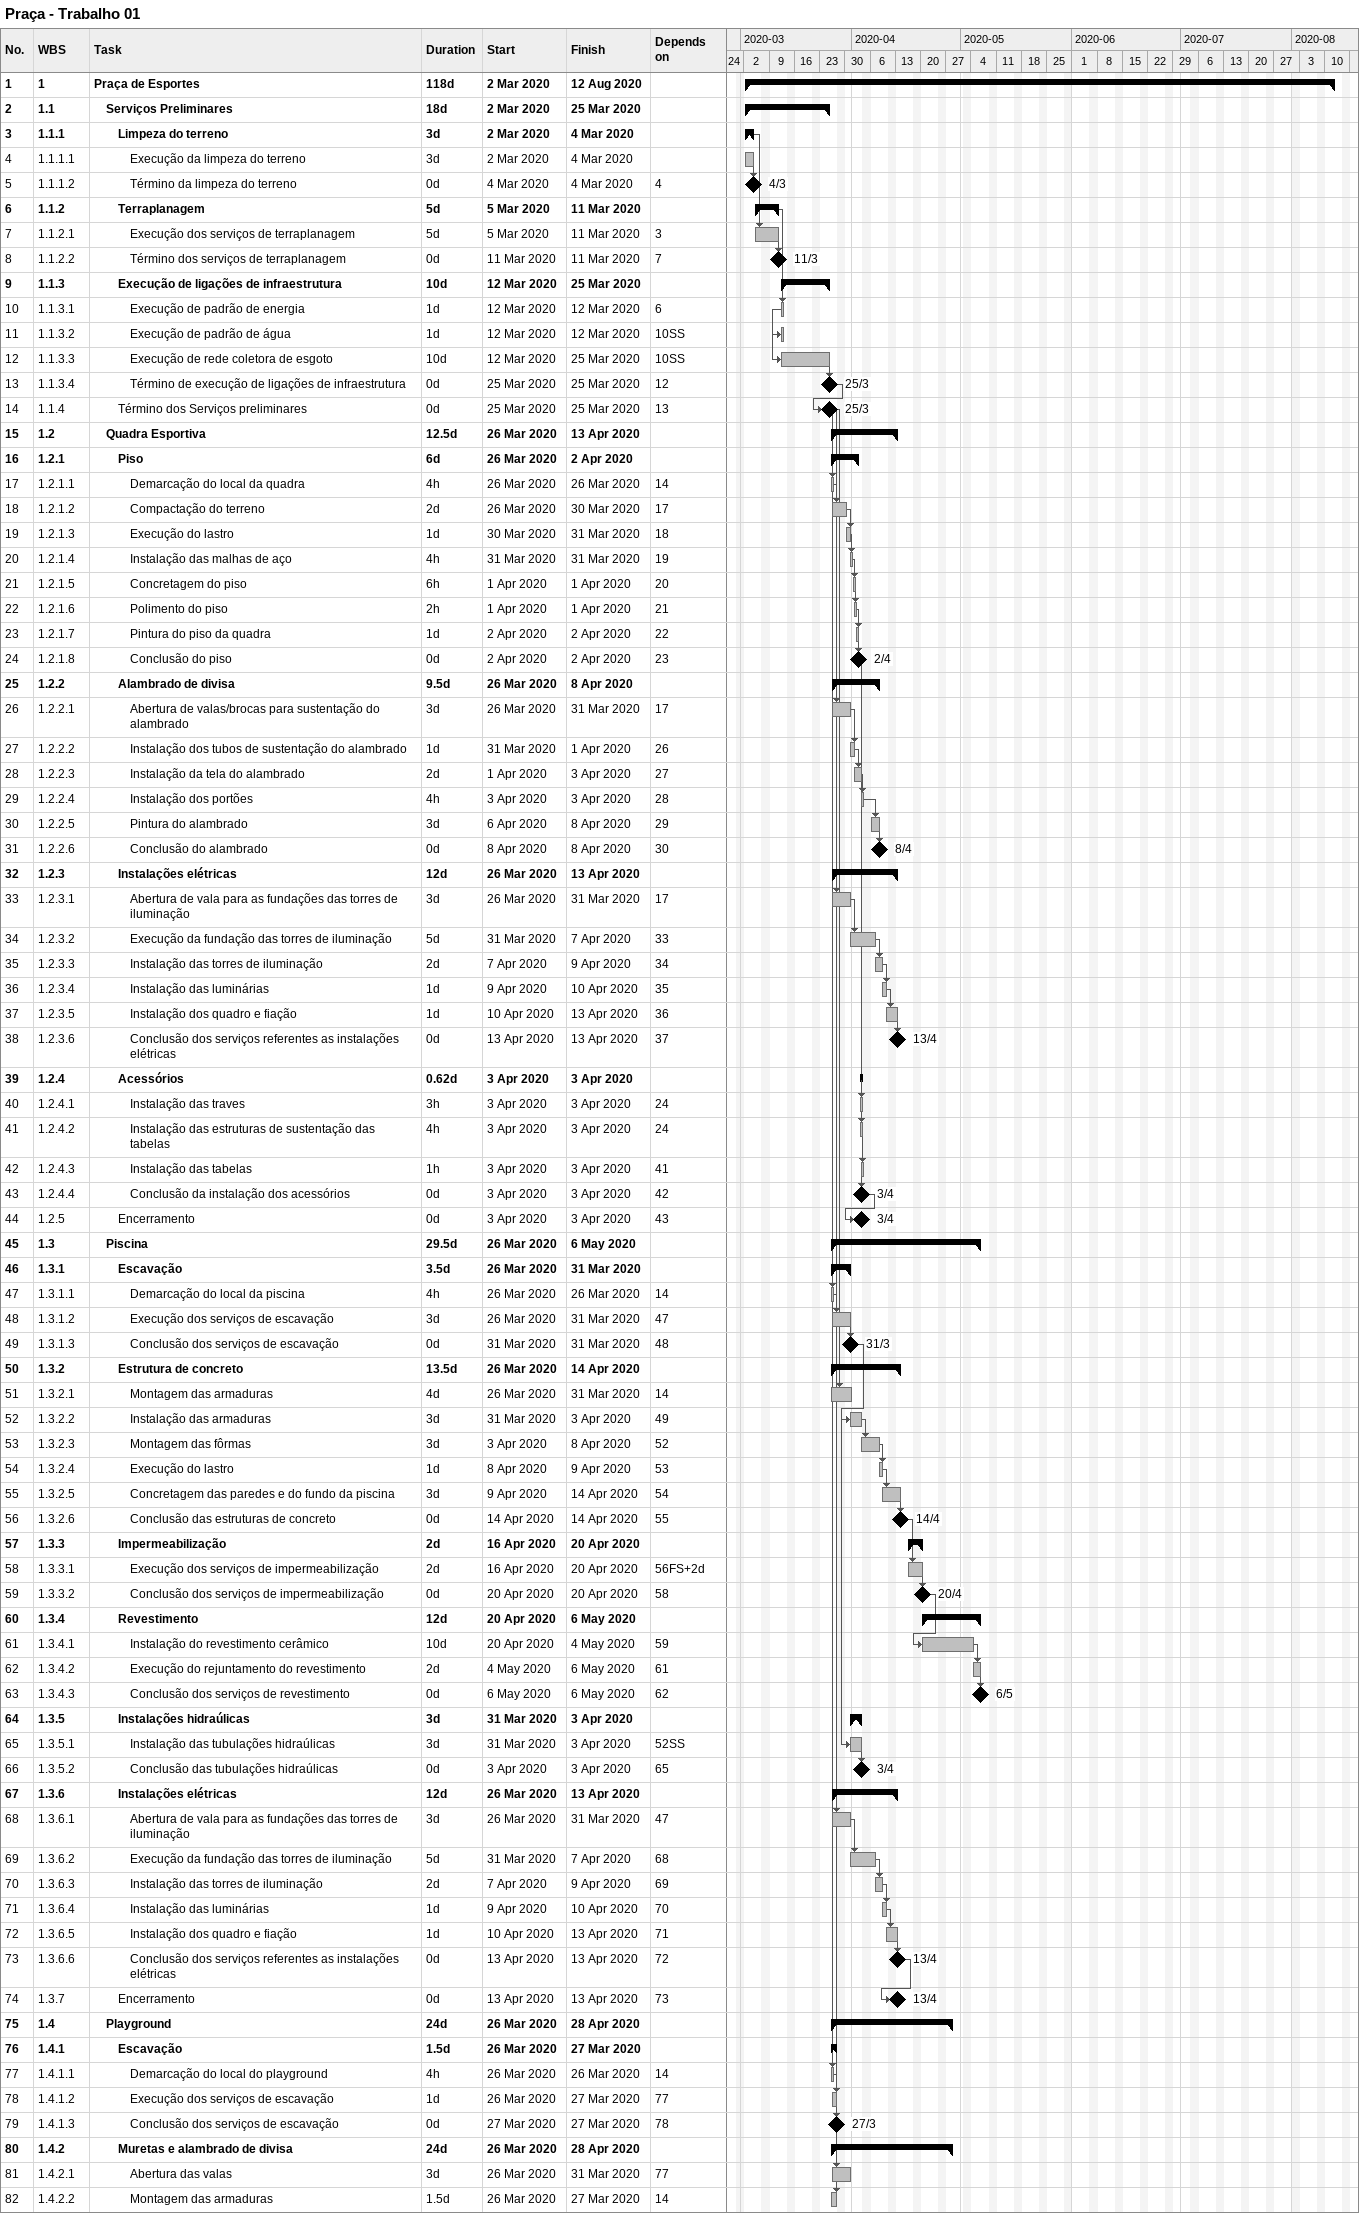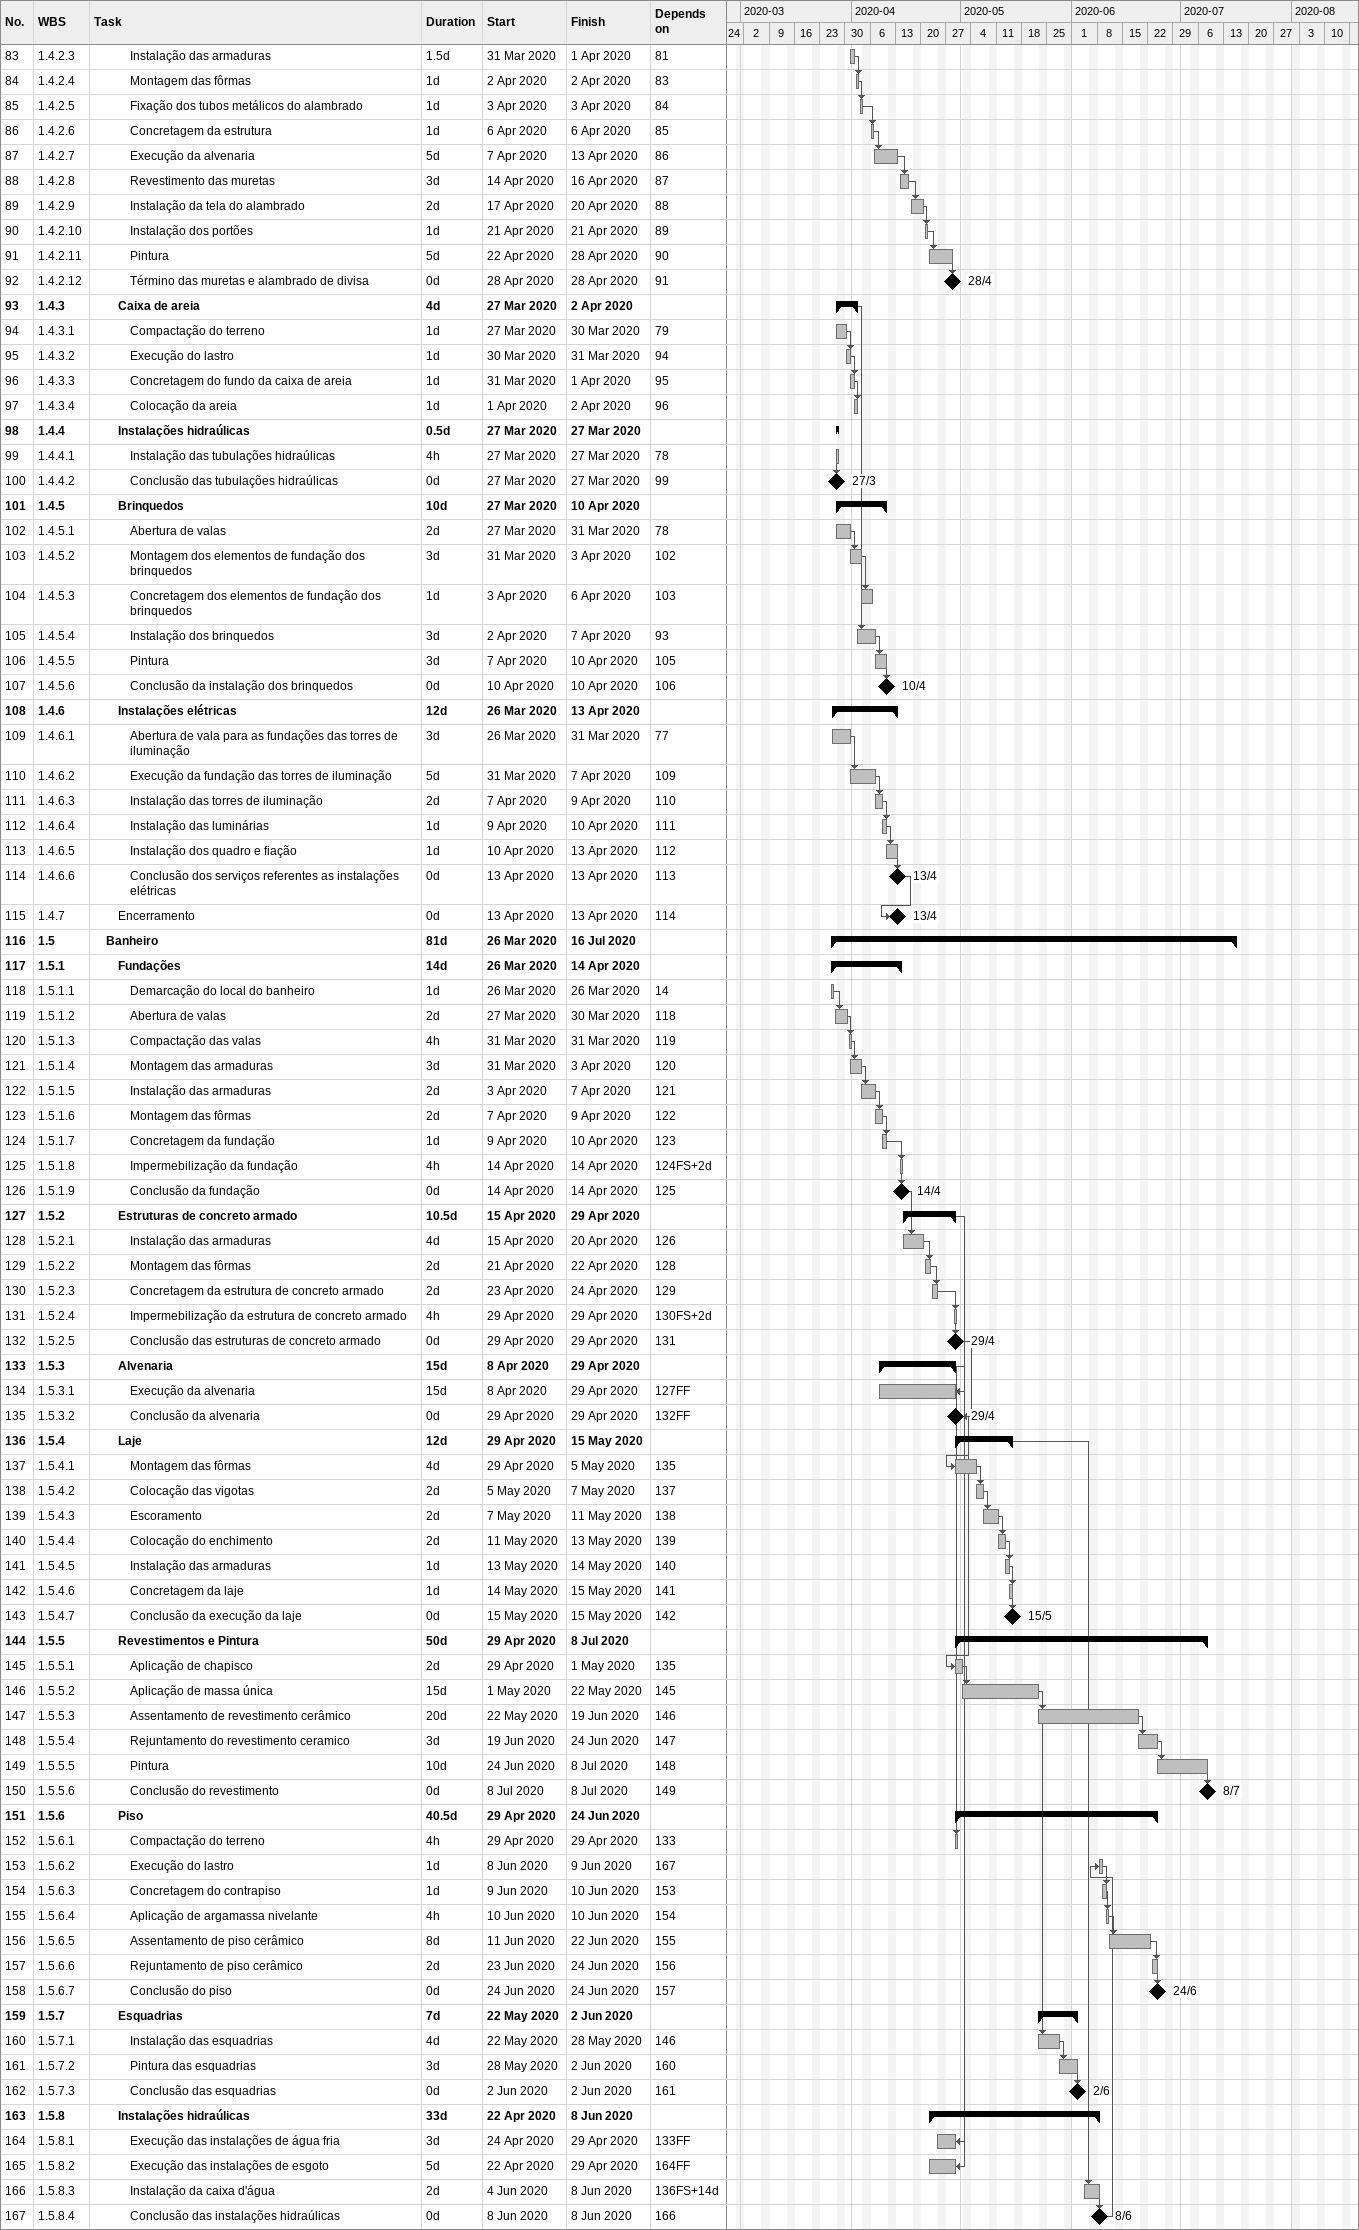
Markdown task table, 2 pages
Praça - Trabalho 01

| ID | WBS | Task | Duration | Start | Finish | Predecessors |
|---|---|---|---|---|---|---|
| 1 | 1 | **Praça de Esportes** | 118d | 2020-03-02 | 2020-08-12 |  |
| 2 | 1.1 | **Serviços Preliminares** | 18d | 2020-03-02 | 2020-03-25 |  |
| 3 | 1.1.1 | **Limpeza do terreno** | 3d | 2020-03-02 | 2020-03-04 |  |
| 4 | 1.1.1.1 | Execução da limpeza do terreno | 3d | 2020-03-02 | 2020-03-04 |  |
| 5 | 1.1.1.2 | Término da limpeza do terreno | 0d | 2020-03-04 | 2020-03-04 | 4 |
| 6 | 1.1.2 | **Terraplanagem** | 5d | 2020-03-05 | 2020-03-11 |  |
| 7 | 1.1.2.1 | Execução dos serviços de terraplanagem | 5d | 2020-03-05 | 2020-03-11 | 3 |
| 8 | 1.1.2.2 | Término dos serviços de terraplanagem | 0d | 2020-03-11 | 2020-03-11 | 7 |
| 9 | 1.1.3 | **Execução de ligações de infraestrutura** | 10d | 2020-03-12 | 2020-03-25 |  |
| 10 | 1.1.3.1 | Execução de padrão de energia | 1d | 2020-03-12 | 2020-03-12 | 6 |
| 11 | 1.1.3.2 | Execução de padrão de água | 1d | 2020-03-12 | 2020-03-12 | 10SS |
| 12 | 1.1.3.3 | Execução de rede coletora de esgoto | 10d | 2020-03-12 | 2020-03-25 | 10SS |
| 13 | 1.1.3.4 | Término de execução de ligações de infraestrutura | 0d | 2020-03-25 | 2020-03-25 | 12 |
| 14 | 1.1.4 | Término dos Serviços preliminares | 0d | 2020-03-25 | 2020-03-25 | 13 |
| 15 | 1.2 | **Quadra Esportiva** | 12.5d | 2020-03-26 | 2020-04-13 |  |
| 16 | 1.2.1 | **Piso** | 6d | 2020-03-26 | 2020-04-02 |  |
| 17 | 1.2.1.1 | Demarcação do local da quadra | 4h | 2020-03-26 | 2020-03-26 | 14 |
| 18 | 1.2.1.2 | Compactação do terreno | 2d | 2020-03-26 | 2020-03-30 | 17 |
| 19 | 1.2.1.3 | Execução do lastro | 1d | 2020-03-30 | 2020-03-31 | 18 |
| 20 | 1.2.1.4 | Instalação das malhas de aço | 4h | 2020-03-31 | 2020-03-31 | 19 |
| 21 | 1.2.1.5 | Concretagem do piso | 6h | 2020-04-01 | 2020-04-01 | 20 |
| 22 | 1.2.1.6 | Polimento do piso | 2h | 2020-04-01 | 2020-04-01 | 21 |
| 23 | 1.2.1.7 | Pintura do piso da quadra | 1d | 2020-04-02 | 2020-04-02 | 22 |
| 24 | 1.2.1.8 | Conclusão do piso | 0d | 2020-04-02 | 2020-04-02 | 23 |
| 25 | 1.2.2 | **Alambrado de divisa** | 9.5d | 2020-03-26 | 2020-04-08 |  |
| 26 | 1.2.2.1 | Abertura de valas/brocas para sustentação do alambrado | 3d | 2020-03-26 | 2020-03-31 | 17 |
| 27 | 1.2.2.2 | Instalação dos tubos de sustentação do alambrado | 1d | 2020-03-31 | 2020-04-01 | 26 |
| 28 | 1.2.2.3 | Instalação da tela do alambrado | 2d | 2020-04-01 | 2020-04-03 | 27 |
| 29 | 1.2.2.4 | Instalação dos portões | 4h | 2020-04-03 | 2020-04-03 | 28 |
| 30 | 1.2.2.5 | Pintura do alambrado | 3d | 2020-04-06 | 2020-04-08 | 29 |
| 31 | 1.2.2.6 | Conclusão do alambrado | 0d | 2020-04-08 | 2020-04-08 | 30 |
| 32 | 1.2.3 | **Instalações elétricas** | 12d | 2020-03-26 | 2020-04-13 |  |
| 33 | 1.2.3.1 | Abertura de vala para as fundações das torres de iluminação | 3d | 2020-03-26 | 2020-03-31 | 17 |
| 34 | 1.2.3.2 | Execução da fundação das torres de iluminação | 5d | 2020-03-31 | 2020-04-07 | 33 |
| 35 | 1.2.3.3 | Instalação das torres de iluminação | 2d | 2020-04-07 | 2020-04-09 | 34 |
| 36 | 1.2.3.4 | Instalação das luminárias | 1d | 2020-04-09 | 2020-04-10 | 35 |
| 37 | 1.2.3.5 | Instalação dos quadro e fiação | 1d | 2020-04-10 | 2020-04-13 | 36 |
| 38 | 1.2.3.6 | Conclusão dos serviços referentes as instalações elétricas | 0d | 2020-04-13 | 2020-04-13 | 37 |
| 39 | 1.2.4 | **Acessórios** | 0.62d | 2020-04-03 | 2020-04-03 |  |
| 40 | 1.2.4.1 | Instalação das traves | 3h | 2020-04-03 | 2020-04-03 | 24 |
| 41 | 1.2.4.2 | Instalação das estruturas de sustentação das tabelas | 4h | 2020-04-03 | 2020-04-03 | 24 |
| 42 | 1.2.4.3 | Instalação das tabelas | 1h | 2020-04-03 | 2020-04-03 | 41 |
| 43 | 1.2.4.4 | Conclusão da instalação dos acessórios | 0d | 2020-04-03 | 2020-04-03 | 42 |
| 44 | 1.2.5 | Encerramento | 0d | 2020-04-03 | 2020-04-03 | 43 |
| 45 | 1.3 | **Piscina** | 29.5d | 2020-03-26 | 2020-05-06 |  |
| 46 | 1.3.1 | **Escavação** | 3.5d | 2020-03-26 | 2020-03-31 |  |
| 47 | 1.3.1.1 | Demarcação do local da piscina | 4h | 2020-03-26 | 2020-03-26 | 14 |
| 48 | 1.3.1.2 | Execução dos serviços de escavação | 3d | 2020-03-26 | 2020-03-31 | 47 |
| 49 | 1.3.1.3 | Conclusão dos serviços de escavação | 0d | 2020-03-31 | 2020-03-31 | 48 |
| 50 | 1.3.2 | **Estrutura de concreto** | 13.5d | 2020-03-26 | 2020-04-14 |  |
| 51 | 1.3.2.1 | Montagem das armaduras | 4d | 2020-03-26 | 2020-03-31 | 14 |
| 52 | 1.3.2.2 | Instalação das armaduras | 3d | 2020-03-31 | 2020-04-03 | 49 |
| 53 | 1.3.2.3 | Montagem das fôrmas | 3d | 2020-04-03 | 2020-04-08 | 52 |
| 54 | 1.3.2.4 | Execução do lastro | 1d | 2020-04-08 | 2020-04-09 | 53 |
| 55 | 1.3.2.5 | Concretagem das paredes e do fundo da piscina | 3d | 2020-04-09 | 2020-04-14 | 54 |
| 56 | 1.3.2.6 | Conclusão das estruturas de concreto | 0d | 2020-04-14 | 2020-04-14 | 55 |
| 57 | 1.3.3 | **Impermeabilização** | 2d | 2020-04-16 | 2020-04-20 |  |
| 58 | 1.3.3.1 | Execução dos serviços de impermeabilização | 2d | 2020-04-16 | 2020-04-20 | 56FS+2d |
| 59 | 1.3.3.2 | Conclusão dos serviços de impermeabilização | 0d | 2020-04-20 | 2020-04-20 | 58 |
| 60 | 1.3.4 | **Revestimento** | 12d | 2020-04-20 | 2020-05-06 |  |
| 61 | 1.3.4.1 | Instalação do revestimento cerâmico | 10d | 2020-04-20 | 2020-05-04 | 59 |
| 62 | 1.3.4.2 | Execução do rejuntamento do revestimento | 2d | 2020-05-04 | 2020-05-06 | 61 |
| 63 | 1.3.4.3 | Conclusão dos serviços de revestimento | 0d | 2020-05-06 | 2020-05-06 | 62 |
| 64 | 1.3.5 | **Instalações hidraúlicas** | 3d | 2020-03-31 | 2020-04-03 |  |
| 65 | 1.3.5.1 | Instalação das tubulações hidraúlicas | 3d | 2020-03-31 | 2020-04-03 | 52SS |
| 66 | 1.3.5.2 | Conclusão das tubulações hidraúlicas | 0d | 2020-04-03 | 2020-04-03 | 65 |
| 67 | 1.3.6 | **Instalações elétricas** | 12d | 2020-03-26 | 2020-04-13 |  |
| 68 | 1.3.6.1 | Abertura de vala para as fundações das torres de iluminação | 3d | 2020-03-26 | 2020-03-31 | 47 |
| 69 | 1.3.6.2 | Execução da fundação das torres de iluminação | 5d | 2020-03-31 | 2020-04-07 | 68 |
| 70 | 1.3.6.3 | Instalação das torres de iluminação | 2d | 2020-04-07 | 2020-04-09 | 69 |
| 71 | 1.3.6.4 | Instalação das luminárias | 1d | 2020-04-09 | 2020-04-10 | 70 |
| 72 | 1.3.6.5 | Instalação dos quadro e fiação | 1d | 2020-04-10 | 2020-04-13 | 71 |
| 73 | 1.3.6.6 | Conclusão dos serviços referentes as instalações elétricas | 0d | 2020-04-13 | 2020-04-13 | 72 |
| 74 | 1.3.7 | Encerramento | 0d | 2020-04-13 | 2020-04-13 | 73 |
| 75 | 1.4 | **Playground** | 24d | 2020-03-26 | 2020-04-28 |  |
| 76 | 1.4.1 | **Escavação** | 1.5d | 2020-03-26 | 2020-03-27 |  |
| 77 | 1.4.1.1 | Demarcação do local do playground | 4h | 2020-03-26 | 2020-03-26 | 14 |
| 78 | 1.4.1.2 | Execução dos serviços de escavação | 1d | 2020-03-26 | 2020-03-27 | 77 |
| 79 | 1.4.1.3 | Conclusão dos serviços de escavação | 0d | 2020-03-27 | 2020-03-27 | 78 |
| 80 | 1.4.2 | **Muretas e alambrado de divisa** | 24d | 2020-03-26 | 2020-04-28 |  |
| 81 | 1.4.2.1 | Abertura das valas | 3d | 2020-03-26 | 2020-03-31 | 77 |
| 82 | 1.4.2.2 | Montagem das armaduras | 1.5d | 2020-03-26 | 2020-03-27 | 14 |
| 83 | 1.4.2.3 | Instalação das armaduras | 1.5d | 2020-03-31 | 2020-04-01 | 81 |
| 84 | 1.4.2.4 | Montagem das fôrmas | 1d | 2020-04-02 | 2020-04-02 | 83 |
| 85 | 1.4.2.5 | Fixação dos tubos metálicos do alambrado | 1d | 2020-04-03 | 2020-04-03 | 84 |
| 86 | 1.4.2.6 | Concretagem da estrutura | 1d | 2020-04-06 | 2020-04-06 | 85 |
| 87 | 1.4.2.7 | Execução da alvenaria | 5d | 2020-04-07 | 2020-04-13 | 86 |
| 88 | 1.4.2.8 | Revestimento das muretas | 3d | 2020-04-14 | 2020-04-16 | 87 |
| 89 | 1.4.2.9 | Instalação da tela do alambrado | 2d | 2020-04-17 | 2020-04-20 | 88 |
| 90 | 1.4.2.10 | Instalação dos portões | 1d | 2020-04-21 | 2020-04-21 | 89 |
| 91 | 1.4.2.11 | Pintura | 5d | 2020-04-22 | 2020-04-28 | 90 |
| 92 | 1.4.2.12 | Término das muretas e alambrado de divisa | 0d | 2020-04-28 | 2020-04-28 | 91 |
| 93 | 1.4.3 | **Caixa de areia** | 4d | 2020-03-27 | 2020-04-02 |  |
| 94 | 1.4.3.1 | Compactação do terreno | 1d | 2020-03-27 | 2020-03-30 | 79 |
| 95 | 1.4.3.2 | Execução do lastro | 1d | 2020-03-30 | 2020-03-31 | 94 |
| 96 | 1.4.3.3 | Concretagem do fundo da caixa de areia | 1d | 2020-03-31 | 2020-04-01 | 95 |
| 97 | 1.4.3.4 | Colocação da areia | 1d | 2020-04-01 | 2020-04-02 | 96 |
| 98 | 1.4.4 | **Instalações hidraúlicas** | 0.5d | 2020-03-27 | 2020-03-27 |  |
| 99 | 1.4.4.1 | Instalação das tubulações hidraúlicas | 4h | 2020-03-27 | 2020-03-27 | 78 |
| 100 | 1.4.4.2 | Conclusão das tubulações hidraúlicas | 0d | 2020-03-27 | 2020-03-27 | 99 |
| 101 | 1.4.5 | **Brinquedos** | 10d | 2020-03-27 | 2020-04-10 |  |
| 102 | 1.4.5.1 | Abertura de valas | 2d | 2020-03-27 | 2020-03-31 | 78 |
| 103 | 1.4.5.2 | Montagem dos elementos de fundação dos brinquedos | 3d | 2020-03-31 | 2020-04-03 | 102 |
| 104 | 1.4.5.3 | Concretagem dos elementos de fundação dos brinquedos | 1d | 2020-04-03 | 2020-04-06 | 103 |
| 105 | 1.4.5.4 | Instalação dos brinquedos | 3d | 2020-04-02 | 2020-04-07 | 93 |
| 106 | 1.4.5.5 | Pintura | 3d | 2020-04-07 | 2020-04-10 | 105 |
| 107 | 1.4.5.6 | Conclusão da instalação dos brinquedos | 0d | 2020-04-10 | 2020-04-10 | 106 |
| 108 | 1.4.6 | **Instalações elétricas** | 12d | 2020-03-26 | 2020-04-13 |  |
| 109 | 1.4.6.1 | Abertura de vala para as fundações das torres de iluminação | 3d | 2020-03-26 | 2020-03-31 | 77 |
| 110 | 1.4.6.2 | Execução da fundação das torres de iluminação | 5d | 2020-03-31 | 2020-04-07 | 109 |
| 111 | 1.4.6.3 | Instalação das torres de iluminação | 2d | 2020-04-07 | 2020-04-09 | 110 |
| 112 | 1.4.6.4 | Instalação das luminárias | 1d | 2020-04-09 | 2020-04-10 | 111 |
| 113 | 1.4.6.5 | Instalação dos quadro e fiação | 1d | 2020-04-10 | 2020-04-13 | 112 |
| 114 | 1.4.6.6 | Conclusão dos serviços referentes as instalações elétricas | 0d | 2020-04-13 | 2020-04-13 | 113 |
| 115 | 1.4.7 | Encerramento | 0d | 2020-04-13 | 2020-04-13 | 114 |
| 116 | 1.5 | **Banheiro** | 81d | 2020-03-26 | 2020-07-16 |  |
| 117 | 1.5.1 | **Fundações** | 14d | 2020-03-26 | 2020-04-14 |  |
| 118 | 1.5.1.1 | Demarcação do local do banheiro | 1d | 2020-03-26 | 2020-03-26 | 14 |
| 119 | 1.5.1.2 | Abertura de valas | 2d | 2020-03-27 | 2020-03-30 | 118 |
| 120 | 1.5.1.3 | Compactação das valas | 4h | 2020-03-31 | 2020-03-31 | 119 |
| 121 | 1.5.1.4 | Montagem das armaduras | 3d | 2020-03-31 | 2020-04-03 | 120 |
| 122 | 1.5.1.5 | Instalação das armaduras | 2d | 2020-04-03 | 2020-04-07 | 121 |
| 123 | 1.5.1.6 | Montagem das fôrmas | 2d | 2020-04-07 | 2020-04-09 | 122 |
| 124 | 1.5.1.7 | Concretagem da fundação | 1d | 2020-04-09 | 2020-04-10 | 123 |
| 125 | 1.5.1.8 | Impermebilização da fundação | 4h | 2020-04-14 | 2020-04-14 | 124FS+2d |
| 126 | 1.5.1.9 | Conclusão da fundação | 0d | 2020-04-14 | 2020-04-14 | 125 |
| 127 | 1.5.2 | **Estruturas de concreto armado** | 10.5d | 2020-04-15 | 2020-04-29 |  |
| 128 | 1.5.2.1 | Instalação das armaduras | 4d | 2020-04-15 | 2020-04-20 | 126 |
| 129 | 1.5.2.2 | Montagem das fôrmas | 2d | 2020-04-21 | 2020-04-22 | 128 |
| 130 | 1.5.2.3 | Concretagem da estrutura de concreto armado | 2d | 2020-04-23 | 2020-04-24 | 129 |
| 131 | 1.5.2.4 | Impermebilização da estrutura de concreto armado | 4h | 2020-04-29 | 2020-04-29 | 130FS+2d |
| 132 | 1.5.2.5 | Conclusão das estruturas de concreto armado | 0d | 2020-04-29 | 2020-04-29 | 131 |
| 133 | 1.5.3 | **Alvenaria** | 15d | 2020-04-08 | 2020-04-29 |  |
| 134 | 1.5.3.1 | Execução da alvenaria | 15d | 2020-04-08 | 2020-04-29 | 127FF |
| 135 | 1.5.3.2 | Conclusão da alvenaria | 0d | 2020-04-29 | 2020-04-29 | 132FF |
| 136 | 1.5.4 | **Laje** | 12d | 2020-04-29 | 2020-05-15 |  |
| 137 | 1.5.4.1 | Montagem das fôrmas | 4d | 2020-04-29 | 2020-05-05 | 135 |
| 138 | 1.5.4.2 | Colocação das vigotas | 2d | 2020-05-05 | 2020-05-07 | 137 |
| 139 | 1.5.4.3 | Escoramento | 2d | 2020-05-07 | 2020-05-11 | 138 |
| 140 | 1.5.4.4 | Colocação do enchimento | 2d | 2020-05-11 | 2020-05-13 | 139 |
| 141 | 1.5.4.5 | Instalação das armaduras | 1d | 2020-05-13 | 2020-05-14 | 140 |
| 142 | 1.5.4.6 | Concretagem da laje | 1d | 2020-05-14 | 2020-05-15 | 141 |
| 143 | 1.5.4.7 | Conclusão da execução da laje | 0d | 2020-05-15 | 2020-05-15 | 142 |
| 144 | 1.5.5 | **Revestimentos e Pintura** | 50d | 2020-04-29 | 2020-07-08 |  |
| 145 | 1.5.5.1 | Aplicação de chapisco | 2d | 2020-04-29 | 2020-05-01 | 135 |
| 146 | 1.5.5.2 | Aplicação de massa única | 15d | 2020-05-01 | 2020-05-22 | 145 |
| 147 | 1.5.5.3 | Assentamento de revestimento cerâmico | 20d | 2020-05-22 | 2020-06-19 | 146 |
| 148 | 1.5.5.4 | Rejuntamento do revestimento ceramico | 3d | 2020-06-19 | 2020-06-24 | 147 |
| 149 | 1.5.5.5 | Pintura | 10d | 2020-06-24 | 2020-07-08 | 148 |
| 150 | 1.5.5.6 | Conclusão do revestimento | 0d | 2020-07-08 | 2020-07-08 | 149 |
| 151 | 1.5.6 | **Piso** | 40.5d | 2020-04-29 | 2020-06-24 |  |
| 152 | 1.5.6.1 | Compactação do terreno | 4h | 2020-04-29 | 2020-04-29 | 133 |
| 153 | 1.5.6.2 | Execução do lastro | 1d | 2020-06-08 | 2020-06-09 | 167 |
| 154 | 1.5.6.3 | Concretagem do contrapiso | 1d | 2020-06-09 | 2020-06-10 | 153 |
| 155 | 1.5.6.4 | Aplicação de argamassa nivelante | 4h | 2020-06-10 | 2020-06-10 | 154 |
| 156 | 1.5.6.5 | Assentamento de piso cerâmico | 8d | 2020-06-11 | 2020-06-22 | 155 |
| 157 | 1.5.6.6 | Rejuntamento de piso cerâmico | 2d | 2020-06-23 | 2020-06-24 | 156 |
| 158 | 1.5.6.7 | Conclusão do piso | 0d | 2020-06-24 | 2020-06-24 | 157 |
| 159 | 1.5.7 | **Esquadrias** | 7d | 2020-05-22 | 2020-06-02 |  |
| 160 | 1.5.7.1 | Instalação das esquadrias | 4d | 2020-05-22 | 2020-05-28 | 146 |
| 161 | 1.5.7.2 | Pintura das esquadrias | 3d | 2020-05-28 | 2020-06-02 | 160 |
| 162 | 1.5.7.3 | Conclusão das esquadrias | 0d | 2020-06-02 | 2020-06-02 | 161 |
| 163 | 1.5.8 | **Instalações hidraúlicas** | 33d | 2020-04-22 | 2020-06-08 |  |
| 164 | 1.5.8.1 | Execução das instalações de água fria | 3d | 2020-04-24 | 2020-04-29 | 133FF |
| 165 | 1.5.8.2 | Execução das instalações de esgoto | 5d | 2020-04-22 | 2020-04-29 | 164FF |
| 166 | 1.5.8.3 | Instalação da caixa d'água | 2d | 2020-06-04 | 2020-06-08 | 136FS+14d |
| 167 | 1.5.8.4 | Conclusão das instalações hidraúlicas | 0d | 2020-06-08 | 2020-06-08 | 166 |
